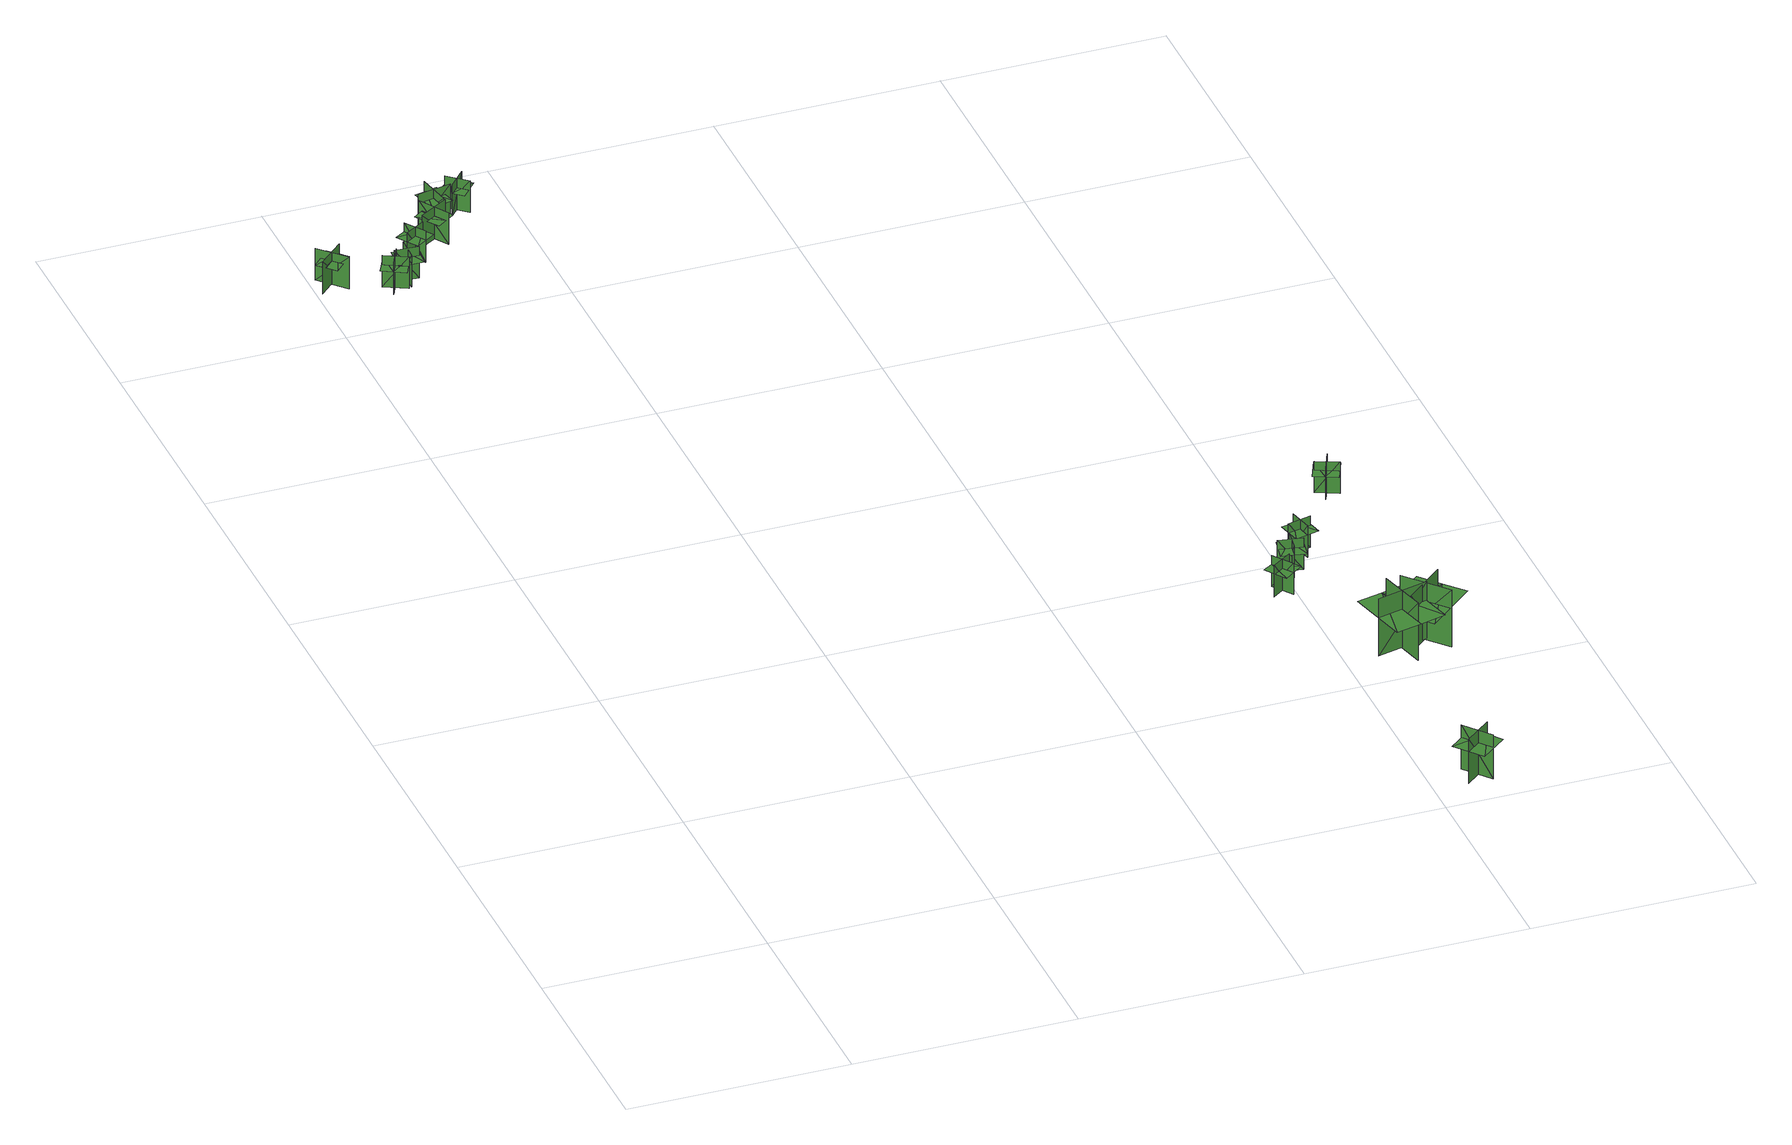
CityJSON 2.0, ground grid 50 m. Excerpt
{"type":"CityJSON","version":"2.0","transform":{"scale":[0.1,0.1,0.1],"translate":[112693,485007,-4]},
"CityObjects":{
"tree1":{"type":"SolitaryVegetationObject","geometry":[{"type":"MultiSurface","lod":"1","boundaries":[[[0,1,2]],[[0,2,3]],[[4,5,6]],[[4,6,7]],[[8,9,10]],[[8,10,11]],[[8,11,12]],[[8,12,13]]]}]},
"tree2":{"type":"SolitaryVegetationObject","geometry":[{"type":"MultiSurface","lod":"1","boundaries":[[[14,15,16]],[[14,16,17]],[[18,19,20]],[[18,20,21]],[[22,23,24]],[[22,24,25]],[[22,25,26]],[[22,26,27]]]}]},
"tree3":{"type":"SolitaryVegetationObject","geometry":[{"type":"MultiSurface","lod":"1","boundaries":[[[28,29,30]],[[28,30,31]],[[32,33,34]],[[32,34,35]],[[36,37,38]],[[36,38,39]],[[36,39,40]],[[36,40,41]]]}]},
"tree4":{"type":"SolitaryVegetationObject","geometry":[{"type":"MultiSurface","lod":"1","boundaries":[[[42,43,44]],[[42,44,45]],[[46,47,48]],[[46,48,49]],[[50,51,52]],[[50,52,53]],[[50,53,54]],[[50,54,55]]]}]},
"tree5":{"type":"SolitaryVegetationObject","geometry":[{"type":"MultiSurface","lod":"1","boundaries":[[[56,57,58]],[[56,58,59]],[[60,61,62]],[[60,62,63]],[[64,65,66]],[[64,66,67]],[[64,67,68]],[[64,68,69]]]}]},
"tree6":{"type":"SolitaryVegetationObject","geometry":[{"type":"MultiSurface","lod":"1","boundaries":[[[70,71,72]],[[70,72,73]],[[74,75,76]],[[74,76,77]],[[78,79,80]],[[78,80,81]],[[78,81,82]],[[78,82,83]]]}]},
"tree7":{"type":"SolitaryVegetationObject","geometry":[{"type":"MultiSurface","lod":"1","boundaries":[[[84,85,86]],[[84,86,87]],[[88,89,90]],[[88,90,91]],[[92,93,94]],[[92,94,95]],[[92,95,96]],[[92,96,97]]]}]},
"tree8":{"type":"SolitaryVegetationObject","geometry":[{"type":"MultiSurface","lod":"1","boundaries":[[[98,99,100]],[[98,100,101]],[[102,103,104]],[[102,104,105]],[[106,107,108]],[[106,108,109]],[[106,109,110]],[[106,110,111]]]}]},
"tree9":{"type":"SolitaryVegetationObject","geometry":[{"type":"MultiSurface","lod":"1","boundaries":[[[112,113,114]],[[112,114,115]],[[116,117,118]],[[116,118,119]],[[120,121,122]],[[120,122,123]],[[120,123,124]],[[120,124,125]]]}]},
"tree10":{"type":"SolitaryVegetationObject","geometry":[{"type":"MultiSurface","lod":"1","boundaries":[[[126,127,128]],[[126,128,129]],[[130,131,132]],[[130,132,133]],[[134,135,136]],[[134,136,137]],[[134,137,138]],[[134,138,139]]]}]},
"tree11":{"type":"SolitaryVegetationObject","geometry":[{"type":"MultiSurface","lod":"1","boundaries":[[[140,141,142]],[[140,142,143]],[[144,145,146]],[[144,146,147]],[[148,149,150]],[[148,150,151]],[[148,151,152]],[[148,152,153]]]}]},
"tree12":{"type":"SolitaryVegetationObject","geometry":[{"type":"MultiSurface","lod":"1","boundaries":[[[154,155,156]],[[154,156,157]],[[158,159,160]],[[158,160,161]],[[162,163,164]],[[162,164,165]],[[162,165,166]],[[162,166,167]]]}]},
"tree13":{"type":"SolitaryVegetationObject","geometry":[{"type":"MultiSurface","lod":"1","boundaries":[[[168,169,170]],[[168,170,171]],[[172,173,174]],[[172,174,175]],[[176,177,178]],[[176,178,179]],[[176,179,180]],[[176,180,181]]]}]},
"tree14":{"type":"SolitaryVegetationObject","geometry":[{"type":"MultiSurface","lod":"1","boundaries":[[[182,183,184]],[[182,184,185]],[[186,187,188]],[[186,188,189]],[[190,191,192]],[[190,192,193]],[[190,193,194]],[[190,194,195]]]}]}
},
"vertices":[
[68,2724,11],[12,2670,11],[12,2670,89],[68,2724,89],[16,2725,11],[16,2725,89],[70,2669,89],[70,2669,11],[63,2719,69],[45,2737,69],[3,2693,69],[21,2675,69],[40,2657,69],[82,2701,69],
[138,2655,9],[188,2630,9],[188,2630,86],[138,2655,86],[150,2620,9],[174,2669,9],[174,2669,86],[150,2620,86],[150,2620,64],[175,2607,64],[199,2657,64],[174,2669,64],[149,2681,64],[125,2632,64],
[222,2661,9],[167,2664,9],[167,2664,86],[222,2661,86],[197,2689,9],[195,2633,9],[195,2633,86],[197,2689,86],[197,2689,65],[170,2690,65],[167,2634,65],[195,2633,65],[223,2632,65],[225,2688,65],
[254,2709,11],[223,2755,11],[223,2755,88],[254,2709,88],[261,2745,11],[215,2715,11],[215,2715,88],[261,2745,88],[261,2745,67],[246,2768,67],[200,2738,67],[215,2715,67],[231,2692,67],[277,2722,67],
[323,2757,11],[281,2823,11],[281,2823,89],[323,2757,89],[334,2808,11],[334,2808,89],[268,2766,89],[268,2766,11],[319,2763,68],[340,2778,68],[305,2828,68],[284,2813,68],[263,2798,68],[298,2748,68],
[317,2888,12],[332,2812,12],[332,2812,90],[317,2888,90],[288,2844,12],[288,2844,90],[364,2860,90],[364,2860,12],[318,2881,69],[293,2875,69],[308,2816,69],[333,2822,69],[358,2828,69],[343,2887,69],
[368,2901,7],[410,2864,7],[410,2864,84],[368,2901,84],[370,2864,7],[407,2905,7],[407,2905,84],[370,2864,84],[370,2864,62],[391,2846,62],[427,2887,62],[407,2905,62],[386,2924,62],[349,2882,62],
[1616,29,35],[1567,89,35],[1567,89,143],[1616,29,143],[1622,80,35],[1562,31,35],[1562,31,143],[1622,80,143],[1622,80,113],[1597,110,113],[1537,61,113],[1562,31,113],[1586,1,113],[1646,50,113],
[1456,811,81],[1411,779,81],[1411,779,158],[1456,811,158],[1420,818,81],[1452,773,81],[1452,773,158],[1420,818,158],[1420,818,136],[1398,802,136],[1430,756,136],[1452,773,136],[1475,789,136],[1443,834,136],
[1507,860,79],[1452,870,79],[1452,870,156],[1507,860,156],[1486,890,79],[1477,836,79],[1477,836,156],[1486,890,156],[1486,890,135],[1459,895,135],[1449,841,135],[1477,836,135],[1504,831,135],[1513,886,135],
[1560,560,33],[1560,560,173],[1677,589,173],[1677,589,33],[1603,629,33],[1603,629,173],[1632,516,173],[1632,516,33],[1599,646,128],[1541,632,128],[1576,492,128],[1634,506,128],[1693,521,128],[1657,661,128],
[1550,937,78],[1496,925,78],[1496,925,155],[1550,937,155],[1519,957,78],[1531,903,78],[1531,903,155],[1519,957,155],[1519,957,133],[1492,951,133],[1504,897,133],[1531,903,133],[1558,909,133],[1546,963,133],
[1637,638,28],[1637,638,168],[1717,548,168],[1717,548,28],[1718,631,28],[1718,631,168],[1631,555,168],[1631,555,28],[1732,643,123],[1692,688,123],[1583,593,123],[1623,548,123],[1663,503,123],[1771,598,123],
[1635,1143,71],[1685,1121,71],[1685,1121,148],[1635,1143,148],[1648,1109,71],[1670,1159,71],[1670,1159,148],[1648,1109,148],[1648,1109,127],[1673,1097,127],[1696,1148,127],[1670,1159,127],[1645,1171,127],[1622,1120,127]
]}
